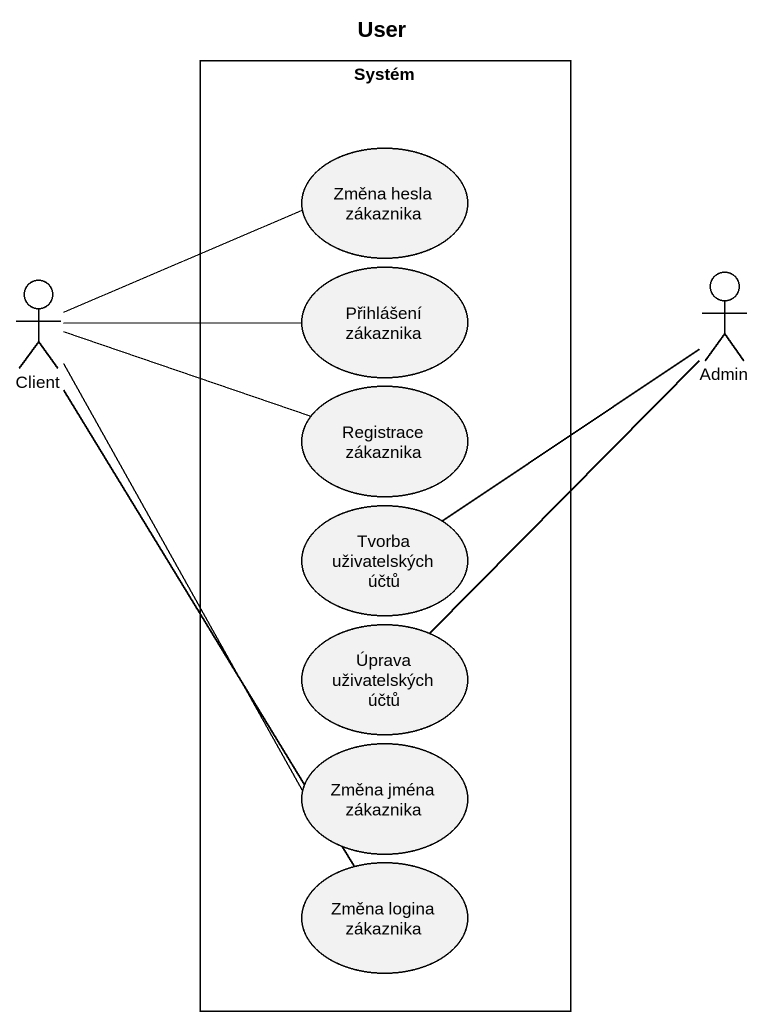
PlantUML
@startuml
title User
rectangle Systém {
  usecase "Změna hesla zákaznika" as Změna_hesla_zákaznika
  usecase "Přihlášení zákaznika" as Přihlášení_zákaznika
  usecase "Registrace zákaznika" as Registrace_zákaznika
  usecase "Tvorba uživatelských účtů" as Tvorba_uživatelských_účtů
  usecase "Úprava uživatelských účtů" as Úprava_uživatelských_účtů
  usecase "Změna jména zákaznika" as Změna_jména_zákaznika
  usecase "Změna logina zákaznika" as Změna_logina_zákaznika
}
actor Client
actor Admin
Client -right- Změna_hesla_zákaznika
Client -right- Přihlášení_zákaznika
Client -right- Registrace_zákaznika
Client -- Změna_jména_zákaznika
Client -- Změna_logina_zákaznika
Admin -- Tvorba_uživatelských_účtů
Admin -- Úprava_uživatelských_účtů
@enduml
